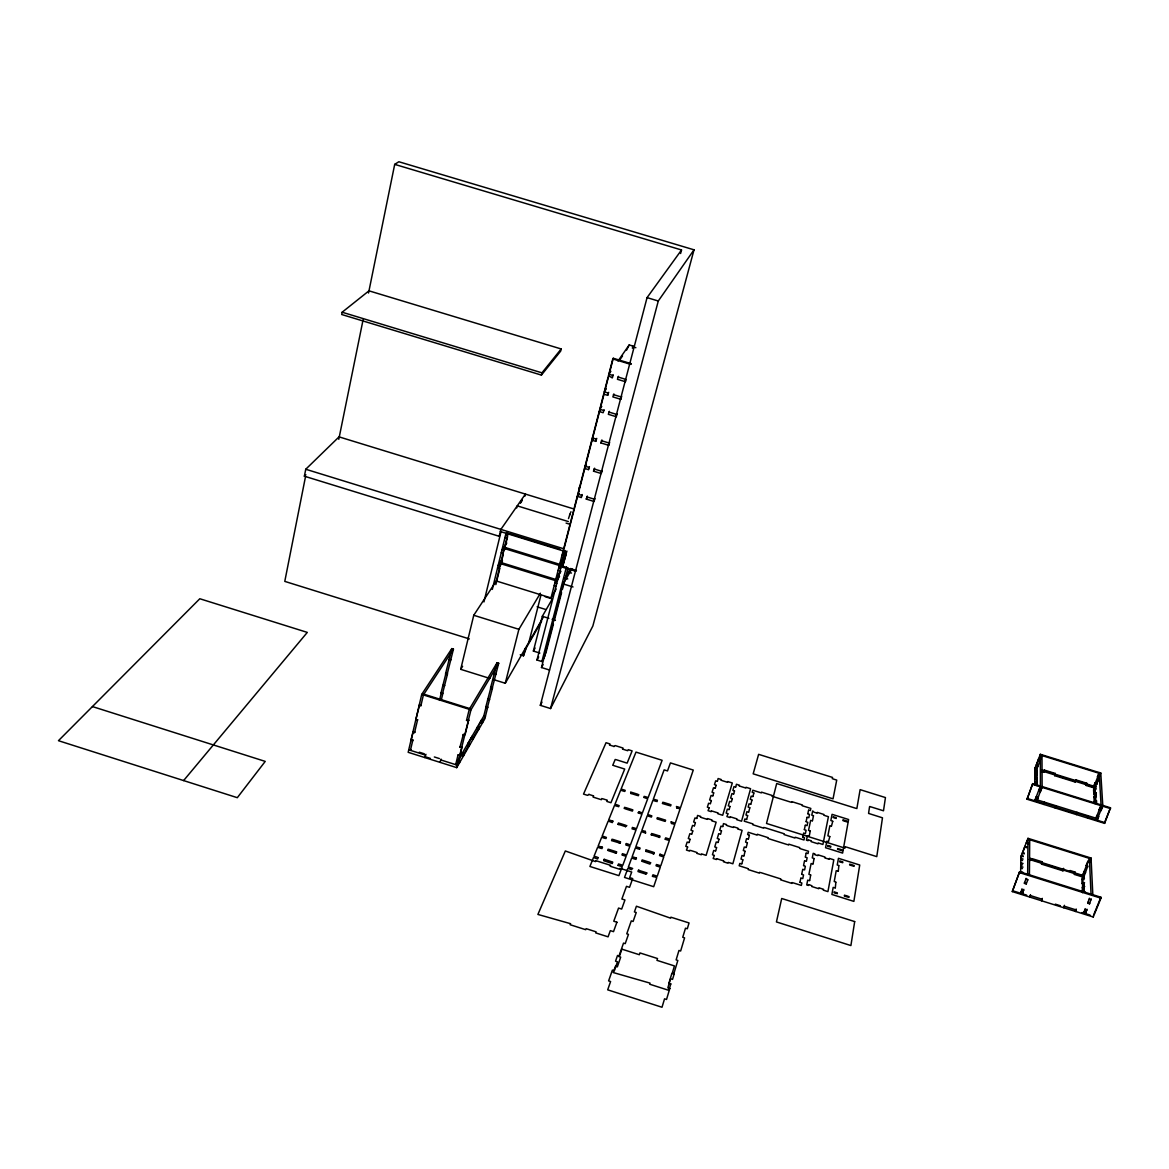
<?xml version="1.0" encoding="UTF-8"?>
<svg xmlns="http://www.w3.org/2000/svg" width="1169" height="1169" viewBox="0 0 1169 1169"><rect width="100%" height="100%" fill="white"/><g stroke="black" fill="none" stroke-linecap="round" stroke-linejoin="round"><path stroke-width="1.5" d="M1097.516 819.498L1097.472 818.68L1035.296 799.318L1036.991 800.663L1042.105 786.547L1101.066 804.871L1095.821 818.972L1097.516 819.498L1098.641 816.693L1096.887 815.348L1095.821 818.972M1037.005 785.612L1037.035 767.814L1038.072 765.067L1036.435 764.555L1038.072 765.827L1038.072 765.067M1036.991 800.663L1038.072 797.039L1036.377 796.513L1035.296 800.137M1035.339 785.1L1035.354 781.813L1037.005 782.339L1036.45 783.785L1034.799 783.274L1035.354 781.813M1036.45 783.785L1036.465 779.212L1034.813 778.7L1035.369 774.024L1037.02 774.536L1036.465 775.982L1034.813 775.471L1035.369 774.024M1036.465 775.982L1036.479 772.124L1034.828 771.613L1035.383 767.302L1037.035 767.814M1034.784 785.173L1034.843 768.734L1040.337 754.297L1100.774 773.045L1102.82 806.23L1101.11 810.526L1099.357 809.167L1101.11 810.526M1096.887 820.141L1102.776 805.397L1110.492 807.808L1104.632 823.371L1027.069 799.216L1032.709 783.625L1040.395 786.006L1034.74 800.794M1029.421 874.821L1029.699 839.722M1029.874 896.17L1029.874 897.091L1030.474 894.665M1030.707 859.083L1030.707 858.207L1030.137 860.545L1030.707 859.083L1084.291 875.859L1083.707 877.32L1074.413 874.412L1074.969 872.059L1070.073 870.525M1027.653 874.266L1027.989 838.334L1091.057 858.046L1092.825 894.709M1027.814 879.833L1026.061 878.372L1024.453 883.384L1026.221 883.939L1027.814 879.833L1026.046 879.278M1028.15 843.726L1026.44 842.338L1028.165 842.864M1026.221 883.939L1026.236 883.019M1027.069 799.216L1032.709 783.625M1020.902 891.655L1022.656 893.145L1023.781 889.346M1024.453 883.384L1024.468 882.463M1024.234 853.911L1022.51 853.37L1024.906 846.327L1026.616 846.867M1020.888 892.59L1022.013 888.791M1022.51 853.37L1022.524 852.508L1024.234 853.034M1022.656 893.145L1022.656 892.21M1022.437 868.625L1020.698 868.085L1021.326 862.927L1023.05 863.467M1022.539 860.574L1020.829 860.033L1021.443 855.313L1023.153 855.84M1012.296 891.582L1019.616 871.753L1100.891 897.237L1100.95 898.172L1093.263 917.007L1012.296 891.582L1019.616 871.753M848.928 897.471L849.074 896.565M854.086 866.361L854.232 865.513M844.339 896.024L844.5 895.118M849.629 864.958L849.775 864.11M856.848 808.627L860.121 789.645L885.444 797.565L883.501 810.789L869.692 806.493M845.216 846.707L844.953 848.124L766.513 823.458L776.698 783.522L855.927 808.334M837.238 893.774L837.384 892.882M842.703 862.766L842.864 861.933M833.994 892.751L834.155 891.859M835.835 882.507L835.324 887.753M838.816 865.951L838.305 871.022M839.561 861.787L839.722 860.939M837.545 849.308L837.705 848.475M842.82 820.594L842.966 819.82M830.706 847.16L830.867 846.327M836.156 818.505L836.303 817.73M823.502 889.273L823.341 890.164L827.93 891.611L833.818 859.829L829.362 858.411L829.201 859.259M827.594 846.181L827.754 845.348M828.543 841.315L829.785 836.741M831.524 825.884L832.708 821.442M833.132 817.555L833.278 816.78M818.928 887.826L818.753 888.718L811.651 886.482L811.827 885.591M824.729 857.856L824.89 857.009L817.993 854.846L817.818 855.679M500.288 534.701L499.192 536.293L304.378 476.192L305.752 469.251L339.039 436.87L573.497 508.851M305.533 476.514L284.783 581.388L469.339 638.917M342.152 312.225L341.699 314.505L541.408 375.088L560.652 351.138L561.193 348.961L368.98 290.833L342.152 312.225L541.963 372.838L561.193 348.961M832.284 778.7L832.533 777.429L758.623 754.341L753.172 773.834L833.044 798.836L836.726 780.088L833.19 778.978M338.791 439.31L363.106 319.692M368.542 293.024L394.698 164.376L398.848 161.746L694.021 249.815L592.858 625.985L550.555 708.546L540.326 705.345L647.056 297.627L681.527 249.976L394.698 164.376M808.597 884.568L808.422 885.459L806.727 884.918L807.706 880.14L809.606 880.71M814.676 854.685L814.851 853.852L813.2 853.326L812.265 857.885L814.15 858.514M818.183 842.981L818.008 843.813L811.169 841.651L811.344 840.832M823.794 815.246L823.955 814.472L817.306 812.382L817.131 813.156M808.232 839.853L808.071 840.672L806.435 840.16L807.384 835.747L809.153 836.288M813.405 816.079L812.513 820.565M814.106 812.207L812.689 810.935L811.783 815.158L813.551 815.728M792.144 882.522L791.954 883.413L780.644 879.833L780.848 878.956M799.596 848.46L799.771 847.627L788.812 844.164L788.622 844.997M795.154 837.194L794.978 838.012L784.092 834.593L784.282 833.775M802.241 805.733L802.402 804.959L791.851 801.656L791.676 802.416M451.833 648.605L445.506 674.002L447.099 674.498L453.44 649.102L451.833 648.605L421.731 694.401L408.171 752.31L456.728 767.638L484.814 718.818L487.721 707.172L485.719 707.377L487.721 707.172M411.503 739.407L413.168 739.933L412.686 740.708L411.006 740.182L413.344 731.575L412.847 732.335L415.01 732.101M416.208 719.344L417.874 719.87L415.711 720.089L419.613 704.761L419.13 705.506L421.293 705.287M412.686 740.708L410.421 750.352L410.903 749.577M414.513 732.861L417.391 720.615M420.811 706.047L423.412 694.927L453.44 649.102M425.925 754.312L424.858 757.57L425.341 756.796L430.382 758.389M440.903 693.319L445.944 673.315L447.537 673.812L442.481 693.816L440.903 693.319L442.934 693.129L441.458 699.31M439.5 700.363L441.341 692.632M489.84 678.429L460.703 669.326L473.752 615.274L497.146 579.692M441.078 759.09L440.012 762.363L440.479 761.574M499.192 536.293L500.873 529.396L525.422 494.092L524.925 496.138M483.951 601.918L501.019 531.69M541.408 375.088L541.963 372.838M492.31 589.41L506.031 533.239M502.509 560.799L500.61 563.648L496.357 581.008L551.008 597.943L556.166 589.044M508.062 533.239L504.613 547.326L559.673 564.32L564.203 556.678M495.846 584.602L499.762 568.631M501.501 561.544L503.342 554.004M504.964 547.355L507.609 536.586M516.727 507.93L517.239 505.856L568.339 521.564M462.091 746.933L459.958 747.181L462.091 746.933L460.162 754.75L458.029 754.999L455.676 764.628L456.129 763.839M459.958 747.181L463.406 734.19M466.533 720.411L468.667 720.177L466.533 720.411L469.266 709.32L497.088 662.735L498.695 663.232L492.134 688.585L490.527 688.088L497.088 662.735M520.278 502.831L522.017 499.616L520.643 502.933M521.52 501.676L522.017 499.616M458.336 760.011L460.002 760.537L459.388 763.006L457.737 762.48L458.336 760.011L483.82 715.939L486.129 706.675M456.728 767.638L470.961 709.846L498.695 663.232M468.667 720.177L465.087 734.716L462.968 734.965M457.737 762.48L462.413 752.953L464.064 753.479L469.748 743.616L468.258 743.133L467.644 745.574L469.149 746.056L469.748 743.616M464.064 753.479L463.465 755.934L461.813 755.422M467.644 745.574L472.188 736.324L473.679 736.791L479.173 727.25L477.566 726.753L476.967 729.164L478.574 729.661L479.173 727.25M473.679 736.791L473.08 739.217L471.589 738.75M476.967 729.164L481.38 720.162L482.972 720.659L485.413 716.436L483.82 715.939M485.719 707.377L490.936 687.387L492.544 687.898L487.312 707.873M482.972 720.659L482.373 723.056L480.78 722.559M759.66 872.264L759.441 873.141L748.145 869.561L748.379 868.699M768.077 838.524L768.281 837.705L757.351 834.257L757.132 835.09M493.274 679.51L505.271 683.251L518.89 629.317L540.37 593.224M520.234 654.786L523.493 655.809L525.451 648.181M526.401 647.655L523.493 655.809M528.958 642.088L540.911 595.284M763.912 827.374L763.708 828.178L752.851 824.759L753.07 823.955M771.891 796.221L772.095 795.446L761.56 792.144L761.355 792.903M539.873 653.076L533.385 651.06L542.328 616.297L552.338 598.923L545.134 596.687M551.008 597.943L555.48 580.613L560.945 571.276M559.366 565.489L504.321 548.495L500.902 562.494L555.772 579.459L559.366 565.489L563.911 557.832M559.673 564.32L612.804 358.927L613.272 358.269L631.348 363.734M564.13 548.319L604.183 393.427L603.701 394.114L607.617 395.312L608.085 394.611M605.206 389.452L608.289 377.543M609.312 373.554L613.272 358.269M568.002 567.871L561.062 565.738L565.007 550.482M545.28 655.371L541.89 661.537L536.98 660.017L565.051 551.373M575.937 571.334L562.45 567.17L566.892 551.067M566.176 553.872L562.45 567.17M578.056 495.627L577.34 496.328L581.168 497.512L582.22 494.545M586.458 465.408L584.529 468.418L588.387 469.602L589.439 466.636M593.267 439.719L591.821 440.172L595.693 441.341L596.76 438.39M600.179 410.977L599.2 411.532L603.116 412.73L604.168 409.764M607.617 395.312L608.669 392.346M613.228 374.752L612.176 377.719L612.644 377.032M541.89 661.537L566.439 566.98M549.518 670.027L541.495 667.528L563.21 583.93L571.904 568.806M545.733 653.617L553.434 624.027M554.325 620.534L561.573 592.683M562.479 589.191L567.915 568.309M594.407 500.624L593.94 501.428L586.268 499.075L587.32 496.109M602.283 470.566L601.231 473.533L593.531 471.165L594.583 468.199M609.093 444.541L608.625 445.287L600.866 442.919L601.918 439.953M616.589 415.959L616.121 416.675L608.318 414.308L609.37 411.342M621.134 398.571L620.681 399.272L612.848 396.89L613.9 393.924M625.736 380.992L625.283 381.678L617.422 379.297L618.474 376.33M569.347 573L570.326 569.215M632.385 348.26L632.955 346.068L629.2 344.943L626.599 350.072M593.94 501.428L594.977 498.462M608.625 445.287L609.677 442.32M616.121 416.675L617.174 413.709M620.681 399.272L621.733 396.306M625.283 381.678L625.883 379.399L618.006 377.017M550.555 708.546L658.279 301.003L694.021 249.815M680.592 253.498L681.527 249.976M728.302 862.342L728.053 863.219L723.479 861.772L723.728 860.91M737.654 828.953L737.887 828.134L733.46 826.746L733.226 827.55M737.054 818.914L736.821 819.717L741.555 821.208L750.6 788.71L746.027 787.278L745.807 788.038M568.485 518.612L570.121 513.732M730.245 816.78L730.011 817.584L726.913 816.605L727.849 814.048M739.188 785.963L739.407 785.203L736.412 784.267L735.798 786.752M716.655 858.674L716.392 859.536L713.178 858.514L714.215 855.752M726.358 825.387L726.592 824.583L723.479 823.604L722.895 826.322M718.19 812.996L717.956 813.785L722.676 815.275L732.305 782.982L727.717 781.535L727.498 782.295M701.546 853.896L701.283 854.758L696.724 853.312L696.987 852.464M711.716 820.784L711.965 819.966L707.537 818.578L707.289 819.381M711.395 810.848L711.147 811.651L708.049 810.672L709.042 808.13M720.893 780.22L721.127 779.475L718.117 778.525L717.503 781.009M689.929 850.228L689.652 851.09L686.437 850.068L687.577 847.335M700.436 817.233L700.684 816.43L697.572 815.436L696.929 818.154M652.434 876.18L652.901 874.821M656.014 865.791L656.467 864.461M659.521 855.62L659.974 854.305M665.205 839.137L665.629 837.866M671.123 821.924L671.459 823.502M676.456 806.449L676.807 807.984M647.115 872.995L645.77 874.178M650.738 862.649L649.935 864.096L642.555 861.524M653.836 853.823L654.289 852.508M659.594 837.369L660.047 836.098M665.19 821.427L665.614 820.185M670.611 805.938L671.035 804.74M637.967 871.592L638.449 870.247M641.679 861.246L642.161 859.916M645.785 849.819L646.092 851.485M651.206 834.724L651.659 833.453M656.92 818.811L657.358 817.584M662.458 803.366L662.881 802.182M667.499 770.926L670.436 762.904L693.261 770.064L680.49 807.721L677.289 806.712M632.677 868.406L631.348 869.648M635.951 859.434L636.433 858.104M639.633 849.322L640.115 848.022M645.609 832.956L645.332 831.334M651.411 817.073L651.849 815.845M657.022 801.656L657.373 800.268L653.339 799.172L664.124 769.874L666.695 770.678M618.036 865.279L618.547 863.935M621.937 854.992L622.434 853.677M625.751 844.939L626.248 843.638M632.4 827.374L632.064 828.865L636.024 829.917L630.398 844.953L626.394 843.536M637.923 812.82L639.195 811.739M643.739 797.477L644.192 796.294M1034.843 769.494L1035.383 768.062L1037.02 768.574L1041.974 755.569L1099.167 773.293L1094.038 786.269M1036.435 765.315L1038.73 758.506L1040.381 759.017L1041.974 754.809L1042.105 787.351L1040.454 791.647L1038.744 790.317L1040.454 791.647M1036.479 772.124L1037.02 770.678L1035.383 770.166M1036.465 779.212L1037.02 777.765L1035.354 777.253M1041.374 769.918L1095.689 786.781L1095.119 788.213L1086.206 785.451L1086.732 783.23L1075.758 779.825L1075.232 782.046L1054.686 775.661L1055.227 773.454L1044.282 770.05L1043.727 772.256L1040.761 771.335M1043.727 772.256L1044.282 770.05M1038.744 791.121L1040.395 786.81L1040.337 754.297M612.264 863.438L612.775 862.108M616.209 853.18L616.721 851.865M620.081 843.141L620.578 841.841M626.832 825.606L625.503 826.702M632.414 811.081L632.882 809.869M638.318 795.768L638.771 794.584M1027.989 838.334L1020.888 856.775L1020.625 873.258L1021.195 871.767L1022.933 872.322M1020.873 857.651L1021.428 856.176L1023.153 856.716M1026.44 843.185L1027.975 839.181L1091.101 858.908L1090.034 861.582M1055.227 773.454L1054.686 775.661M1043.902 803.644L1044.472 802.168L1043.902 804.462L1043.902 803.644L1027.069 798.412M1021.326 862.927L1020.756 864.402L1022.48 864.943M1055.198 807.165L1055.768 805.689L1055.198 807.984L1055.198 807.165L1076.371 813.756L1076.401 814.588L1076.956 812.294L1076.371 813.756M1032.344 858.718L1042.12 861.787L1041.55 864.125L1062.972 870.832L1063.542 868.479L1062.972 870.832M1041.55 864.125L1042.12 861.787M1075.758 779.825L1075.232 782.046M603.613 860.691L604.139 859.361M607.632 850.462L608.158 849.162M611.577 840.453L612.088 839.167M617.963 824.218L618.459 822.976M624.158 808.48L624.641 807.268M630.646 792.027L630.924 793.546M1086.732 783.23L1086.206 785.451M1042.251 898.362L1041.667 900.802L1041.667 899.867M569.595 515.061L569.946 514.155M1094.988 803.644L1093.994 785.495L1095.075 782.748L1096.77 784.034L1095.075 782.748M1096.77 784.034L1099.167 778.013L1097.472 776.727L1099.123 772.534L1101.11 805.689L1099.401 809.985M1093.585 789.849L1094.155 788.417L1095.806 788.929L1095.236 790.361L1093.585 789.849L1093.804 793.78L1095.455 794.306L1096.025 792.86L1094.374 792.348L1093.804 793.78M1095.952 803.322L1095.075 787.438L1100.774 773.045M1093.979 797.083L1094.549 795.636L1096.215 796.162L1095.631 797.609L1093.979 797.083L1094.228 801.744L1095.894 802.255L1096.478 800.809L1094.798 800.297L1094.228 801.744M1087.681 817.277L1088.266 815.816L1087.725 818.11L1087.681 817.277L1104.573 822.538L1104.632 823.371M598.367 857.535L597.52 858.996L593.516 857.505L589.907 866.463L618.898 875.654L622.273 866.624L618.08 865.455M601.918 848.65L602.444 847.35M605.907 838.655L606.419 837.369M612.381 822.45L612.877 821.208M618.664 806.756L619.146 805.543M624.757 791.501L625.225 790.317M1074.413 874.412L1074.969 872.059M1064.374 905.317L1063.805 907.758L1063.775 906.823M1087.901 866.901L1086.147 865.484L1087.74 861.495L1089.464 862.035M1082.582 875.318L1089.376 858.382L1091.042 894.139M1104.573 822.538L1110.492 807.808M1082.085 879.22L1082.684 877.758L1084.394 878.284L1083.809 879.76L1082.085 879.22L1082.26 883.676L1083.984 884.217M1083.707 877.32L1087.243 867.559M1089.99 860.705L1091.057 858.046M1082.26 883.676L1082.859 882.2L1084.584 882.741M1084.291 875.859L1082.552 874.441L1082.611 892.707L1082.406 887.417L1083.005 885.941L1084.744 886.482M1076.196 909.029L1075.612 911.469L1075.582 910.534M1086.951 909.175L1085.826 912.989L1084.058 912.434L1085.183 908.62M1091.174 898.786L1089.552 903.812L1087.769 903.257L1089.391 898.23M1093.848 914.494L1100.891 897.237M607.325 800.224L606.828 801.437L610.949 802.723L624.699 769.056L613.564 765.549M627.753 750.746L628.206 749.665L632.122 750.893L627.125 763.138L616.048 759.645M601.845 798.5L601.348 799.698L593.121 797.112L593.633 795.914M622.536 749.11L622.989 748.028L615.157 745.574L613.988 746.596M612.746 765.3L615.23 759.397M609.473 745.018L609.94 743.937L606.039 742.71L583.521 794.087L587.627 795.373L588.957 794.321M570.472 512.84L570.983 511.759M540.326 705.345L542.007 702.131M541.495 667.528L543.117 664.547M536.98 660.017L538.69 656.934M533.385 651.06L535.095 648.021M570.414 568.572L565.986 577.004L570.881 568.499M460.002 760.537L457.342 765.154L440.611 759.879M505.271 683.251L543.015 617.641M524.925 650.198L541.627 621.134M468.258 743.133L472.188 736.324M460.162 754.75L458.029 754.999M559.293 575.396L554.88 582.936L556.751 583.506M556.897 580.832L559.542 576.288M555.772 579.459L560.331 571.685M561.062 565.738L561.558 564.905M563.166 560.404L558.767 567.827L560.652 568.412M559.893 567.301L561.661 564.32M563.166 550.92L563.999 550.175M564.13 548.115L563.721 548.772L305.752 469.251M586.268 499.075L586.75 498.272M581.168 497.512L581.651 496.708M593.531 471.165L594.013 470.406M588.387 469.602L588.869 468.827M460.703 669.326L462.603 666.315M600.866 442.919L601.348 442.174M595.693 441.341L596.175 440.611M502.012 563.02L500.04 565.971L498.184 565.401L502.115 559.498M505.709 547.925L503.751 550.833L501.881 550.248L506.776 543M601.757 406.359L599.785 409.282L603.686 410.465M606.331 388.853L604.285 391.849L608.201 393.032M507.551 532.158L505.607 535.007L507.478 535.592M632.955 346.068L632.531 346.682L635.863 347.69M610.861 371.304L608.844 374.241L612.761 375.424M617.992 361.046L629.2 344.943M608.64 375.965L612.176 377.719M619.453 360.359L622.522 355.946M183.606 780.571L307.301 632.4L199.811 598.747L58.45 740.693L237.307 797.682L265.231 761.399L92.439 706.573M304.378 476.192L305.883 474.731M653.164 876.575L652.477 876.355M638.508 870.174L639.326 870.394M612.176 863.526L604.49 860.983M604.198 859.288L611.898 861.831M616.121 853.268L615.391 853.078M619.994 843.229L619.263 843.039M601.626 846.999L602.43 847.233M660.047 854.218L660.821 854.466M653.719 853.911L653.018 853.721M659.491 837.457L658.848 837.311M651.878 835.104L651.25 834.885M671.211 821.851L675.229 823.224L680.08 808.919L676.88 807.911M645.507 833.044L641.401 831.627L635.848 846.677L639.253 847.759M618.708 824.583L618.006 824.379M612.264 822.552L611.562 822.318M835.207 887.958L833.176 887.403L831.89 894.446L853.867 901.387L859.726 865.016L838.451 858.309L837.238 865.002L838.889 865.528M838.217 871.241L836.2 870.7L834.242 881.543L835.923 882.069M868.611 813.039L869.531 806.8M800.034 881.967L800.794 878.401M801.744 873.93L802.665 869.707M810.614 875.318L809.737 880.359M800.882 878.021L802.782 878.591L803.541 874.938L801.686 874.339M742.797 860.092L741.891 863.613M741.731 863.979L739.845 863.409L739.203 865.791L747.517 868.421M802.723 869.312L804.608 869.882L805.353 866.287L803.512 865.688M744.989 851.529L743.995 855.708M715.574 851.032L713.718 850.462L712.447 854.744L714.361 855.387M743.879 856.073L741.979 855.518L741.014 859.083L742.929 859.726M747.342 843.127L746.275 847.233M718.014 842.557L716.232 842.001L714.77 846.926L716.67 847.554M688.965 842.644L687.153 842.075L685.779 846.327L687.693 846.97M746.114 847.583L744.273 847.028L743.323 850.55L745.208 851.178M716.495 847.92L715.749 850.667M720.542 834.213L718.701 833.658L717.269 838.509L719.125 839.123M691.653 834.242L689.871 833.687L688.293 838.568L690.163 839.181M718.92 839.488L718.219 842.191M690.017 839.561L689.169 842.279M695.336 822.976L694.532 825.606M694.386 825.972L692.545 825.416L690.996 830.224L692.852 830.838M721.434 831.203L720.674 833.848M692.735 831.203L691.873 833.877M696.782 818.505L694.956 817.949L693.641 822.012L695.482 822.625M805.397 856.789L806.084 853.385M814.019 858.879L813.083 863.745M804.564 860.749L806.405 861.305L807.151 857.768L805.339 857.184M812.923 864.096L811.111 863.54L808.904 874.31L810.804 874.953M803.6 865.294L804.447 861.129M806.201 853.005L808.027 853.56L808.51 851.266L800.429 848.723M802.767 836.77L803.527 833.526M749.344 835.514L748.481 838.86M748.321 839.225L746.523 838.67L745.588 842.133L747.444 842.747M746.64 819.527L744.858 818.987L744.244 821.193L752.237 823.692M722.734 826.688L720.937 826.132L719.724 830.224L721.565 830.838M729.894 806.785L729.237 809.313M729.105 809.679L727.337 809.138L726.168 813.098L727.951 813.682M748.628 812.236L746.874 811.695L745.968 814.998L747.751 815.567M747.561 815.933L746.772 819.162M712.842 796.001L711.059 795.461L709.627 799.991L711.41 800.56M711.205 800.911L710.504 803.424M710.372 803.79L708.604 803.249L707.362 807.18L709.145 807.764M804.404 829.347L805.222 825.46M810.175 831.305L809.284 835.937M803.585 833.117L805.353 833.672L806.084 830.297L804.272 829.698M749.753 808.042L748.759 811.87M807.063 817.175L808.816 817.701L809.518 814.442L807.779 813.887M812.382 820.93L810.658 820.39L808.539 830.355L810.351 830.954M806.142 821.369L807.005 817.555M805.339 825.095L807.092 825.621L807.808 822.318L806.099 821.763M753.815 793.225L753.011 796.294M715.209 788.315L713.47 787.774L712.067 792.246L713.806 792.801M734.41 791.296L733.781 793.751M752.88 796.659L751.17 796.133L750.279 799.333L752.047 799.903M733.65 794.102L731.94 793.576L730.61 798.062L732.378 798.646M713.601 793.152L712.944 795.636M751.915 800.268L750.907 804.038M732.203 798.997L731.546 801.481M750.703 804.374L749.037 803.848L748.145 807.107L749.913 807.677M731.312 801.817L729.646 801.306L728.302 805.85L730.084 806.435M807.867 813.507L808.51 810.38M717.386 781.374L715.662 780.848L714.464 784.618L716.202 785.173M735.696 787.117L734 786.591L732.875 790.39L734.6 790.945M716.056 785.524L715.326 787.95M808.656 810.029L810.351 810.555L810.818 808.422L803.045 805.982M647.056 297.627L658.279 301.003M612.804 358.927L630.895 364.407M613.433 394.625L621.28 397.007M608.903 412.058L616.721 414.425M593.355 437.352L592.391 437.937L596.278 439.12M601.451 440.698L609.21 443.066M586.312 465.686L585.099 466.226L588.957 467.395M594.1 468.974L601.816 471.326M579.342 493.669L577.895 494.166L581.724 495.335M586.838 496.898L594.51 499.251M566.103 523.098L569.508 524.15M509.786 533.765L559.849 549.211M500.347 531.53L566.395 551.914M562.698 552.616L564.583 553.2M504.993 537.477L506.878 538.061M562.055 555.085L563.94 555.67M571.378 568.908L576.419 570.472M568.09 572.006L571.48 573.058M501.282 552.703L503.152 553.288M558.139 570.267L560.024 570.852M564.408 577.91L567.754 578.947M500.61 563.648L555.48 580.613M563.21 583.93L573.029 586.97M497.585 567.827L499.455 568.412M554.252 585.362L556.123 585.947M1097.472 776.727L1099.167 778.013M1038.73 759.265L1040.381 759.777M537.126 606.813L545.689 609.473M1093.994 785.495L1095.645 786.006L1095.806 788.929M1040.761 770.576L1095.075 787.438M542.328 616.297L548.875 618.328M552.133 619.336L555.407 620.359M1032.709 784.428L1110.55 808.627M473.752 615.274L518.89 629.317M1036.377 797.316L1038.072 797.842M1096.931 816.167L1098.641 816.693M1044.472 802.986L1055.782 806.508M1076.985 813.113L1088.31 816.634M449.291 659.287L450.898 659.784M494.429 673.402L496.036 673.899M448.852 659.974L450.445 660.47M494.019 674.089L495.627 674.586M1089.508 862.912L1087.74 861.495M1086.147 865.484L1087.857 866.01M1024.892 847.189L1026.616 847.73M1029.363 859.434L1083.678 876.443M1021.399 858.557L1023.109 859.098M443.139 685.092L444.731 685.589M487.999 699.15L489.606 699.646M1021.282 866.594L1023.007 867.135M442.7 685.779L444.293 686.276M487.59 699.851L489.197 700.348M1082.406 887.417L1084.145 887.958M1083.21 891.216L1084.949 891.772M1019.602 872.659L1100.95 898.172M610.276 745.267L613.9 746.406M623.325 749.358L626.964 750.498M721.697 780.468L726.694 782.032M739.992 786.211L745.004 787.774M760.551 792.655L752.807 790.229L752.222 792.319L753.947 792.874M772.694 796.469L790.872 802.168M834.081 817.029L835.499 817.482M843.77 820.068L848.241 821.471L848.592 819.513L832.065 814.34L830.867 820.521L832.796 821.237M833.935 817.818L835.353 818.256M843.623 820.857L848.109 822.26L843.127 850.184L838.538 848.738M814.91 812.47L816.327 812.908M824.598 815.509L828.412 816.693L822.918 844.471L819.001 843.244M1089.435 899.166L1091.218 899.721M423.894 694.181L469.719 708.56M421.731 694.401L470.961 709.846M831.437 826.293L829.844 825.782L827.886 835.806L829.844 836.536M1021.998 889.711L1023.766 890.267M1085.212 909.57L1086.995 910.125M1030.459 895.586L1042.266 899.297M1064.404 906.253L1076.225 909.964M1013.918 891.158L1026.689 895.162M1055.271 904.148L1060.371 905.756M1081.997 912.536L1090.005 915.064M846.166 846.999L876.779 856.629L882.478 817.818L868.552 813.419M828.456 841.724L826.834 841.212L825.562 847.73L842.615 853.092L842.981 851.017L838.378 849.571M828.587 845.611L830.034 846.064M809.065 840.116L810.512 840.569M828.426 846.429L829.873 846.897M712.213 811.111L717.371 812.733M731.063 817.043L736.222 818.665M764.745 827.637L783.449 833.526M795.987 837.457L803.994 839.985L804.477 837.735L802.679 837.15M624.392 790.069L621.104 789.031L635.994 752.105L662.122 760.303L648.167 797.55L645.01 796.557M631.465 792.29L637.938 794.321M663.714 802.445L670.202 804.477M623.925 791.238L620.637 790.2L614.982 804.228L618.313 805.28M630.997 793.459L637.485 795.504M644.572 797.74L647.714 798.734L642.424 812.879L639.224 811.87M656.204 801.393L652.901 800.356L647.684 814.545L651.016 815.582M669.779 805.675L662.502 803.527M840.555 861.202L842.016 861.67M850.608 864.373L853.399 865.25M701.268 817.496L706.456 819.118M712.549 821.047L716.144 822.172L706.12 855.343L702.408 854.174M727.191 825.65L732.393 827.287M738.487 829.216L742.096 830.341L732.861 863.789L729.149 862.62M756.299 834.827L748.248 832.284L747.634 834.534L749.475 835.148M768.91 838.787L787.789 844.734M840.409 862.05L841.87 862.503M850.462 865.221L853.253 866.097M815.524 854.948L816.985 855.416M825.577 858.119L828.353 858.996M588.986 794.452L592.785 795.651M602.678 798.763L606.492 799.961M625.473 807.531L632.049 809.606M658.191 817.847L664.781 819.922M617.817 806.478L614.499 805.441L608.684 819.878L612.863 821.076M625.006 808.743L631.581 810.818M638.756 813.083L641.956 814.092L636.506 828.675L633.262 827.637M650.563 816.81L647.231 815.757L641.869 830.355L645.215 831.422M657.752 819.074L664.343 821.149M671.547 823.429L674.805 824.452L669.808 839.181L666.491 838.144M419.247 752.208L424.259 753.786M434.342 756.971L439.398 758.564M408.755 749.826L425.458 755.086M619.307 823.239L625.97 825.343M652.507 833.731L659.184 835.835M835.017 892.137L836.522 892.605M845.362 895.396L848.212 896.302M611.533 822.187L608.172 821.12L602.181 836.025L605.557 837.092M618.825 824.481L625.488 826.6M652.054 834.987L658.746 837.106M809.459 884.845L810.965 885.313M819.79 888.104L822.64 889.01M834.856 893.028L836.376 893.496M845.202 896.287L848.066 897.193M690.777 850.491L696.125 852.186M717.503 858.937L722.866 860.632M760.522 872.527L779.986 878.679M793.006 882.8L801.349 885.43L801.861 882.99L799.932 882.347M612.951 839.43L619.716 841.578M646.647 850.097L653.427 852.245M660.836 854.583L664.226 855.65L669.369 840.453L665.249 839.298M605.045 838.378L601.655 837.311L598.163 845.991L601.567 847.072M619.219 842.864L611.621 840.613M626.613 845.202L629.916 846.254L626.628 855.007L623.311 853.954M638.771 849.059L635.381 847.978L632.151 856.76L636.418 857.988M646.179 851.397L652.974 853.545M660.383 855.883L663.773 856.965L660.777 865.82L657.343 864.739M609.02 849.425L615.844 851.587M643.038 860.194L649.876 862.371M601.041 848.373L597.637 847.291L594.057 856.161L597.491 857.257M608.508 850.74L615.347 852.902M622.814 855.27L626.131 856.322L622.785 865.279L619.424 864.212M635.074 859.157L631.655 858.075L628.367 867.047L631.801 868.129M656.89 866.068L660.324 867.15L657.256 876.195L653.778 875.099M639.341 870.525L646.238 872.717M631.304 869.473L627.87 868.392L624.524 877.437L653.69 886.701L656.788 877.554L653.31 876.458M638.844 871.869L645.77 874.061M579.196 491.477L579.166 487.78A44.656 16.439 15.1 0 1 580.219 485.88M1096.025 792.86L1096.215 796.162M1096.478 800.809L1096.654 804.155M1093.22 916.072L1093.263 917.007M1089.508 902.877L1089.552 903.812M1087.74 902.307L1087.769 903.257M1085.796 912.039L1085.826 912.989M1083.97 883.691L1084.262 890.939M1084.014 911.484L1084.058 912.434M854.685 921.581L850.9 945.56L776.435 921.932L781.71 898.493L854.685 921.581M670.801 983.918L668.873 990.362L649.716 984.225L650.052 983.129L613.228 972.535L615.449 966.208L617.349 966.821L620.695 957.163L618.825 956.563L623.515 943.105L625.225 943.646L628.454 934.367L626.759 933.826L631.289 920.88L633.116 921.45L636.228 912.521L634.416 911.937L636.418 906.223L670.611 918.176L670.918 917.197L689.052 922.955L687.299 928.77L685.487 928.201L682.754 937.275L684.581 937.859L680.65 951.011L678.955 950.47L676.12 959.895L677.83 960.45L673.724 974.128L671.839 973.514L668.887 983.319L670.801 983.918M669.808 988.506L666.535 999.466L664.547 998.823L662.005 1007.254L607.69 989.836L610.598 981.536L608.611 980.893L612.395 970.124L614.353 970.752L617.48 961.795L615.537 961.181L617.524 955.482L619.468 956.11L621.893 949.155L639.355 954.722L639.94 952.925L657.519 958.536L656.949 960.348L674.44 965.93L672.307 973.003L674.265 973.616L672.526 979.403L670.568 978.774L667.835 987.878L669.808 988.506M616.925 922.224L613.506 931.649L610.335 930.641L608.07 936.837L595.708 932.891L596.102 931.839L586.122 928.654L585.713 929.691L570.18 924.737L570.604 923.7L537.901 914.436L565.328 850.974L595.489 861.597L595.854 860.662L610.554 865.323L610.189 866.258L619.658 869.254L620.008 868.319L631.698 872.03L629.653 877.612L632.692 878.577L629.536 887.315L626.482 886.336L621.864 899.005L624.962 899.984L621.674 909.058L618.562 908.065L613.769 921.216L616.925 922.224M1085.387 872.176L1083.663 871.636L1085.416 873.053L1085.387 872.176"/></g></svg>
